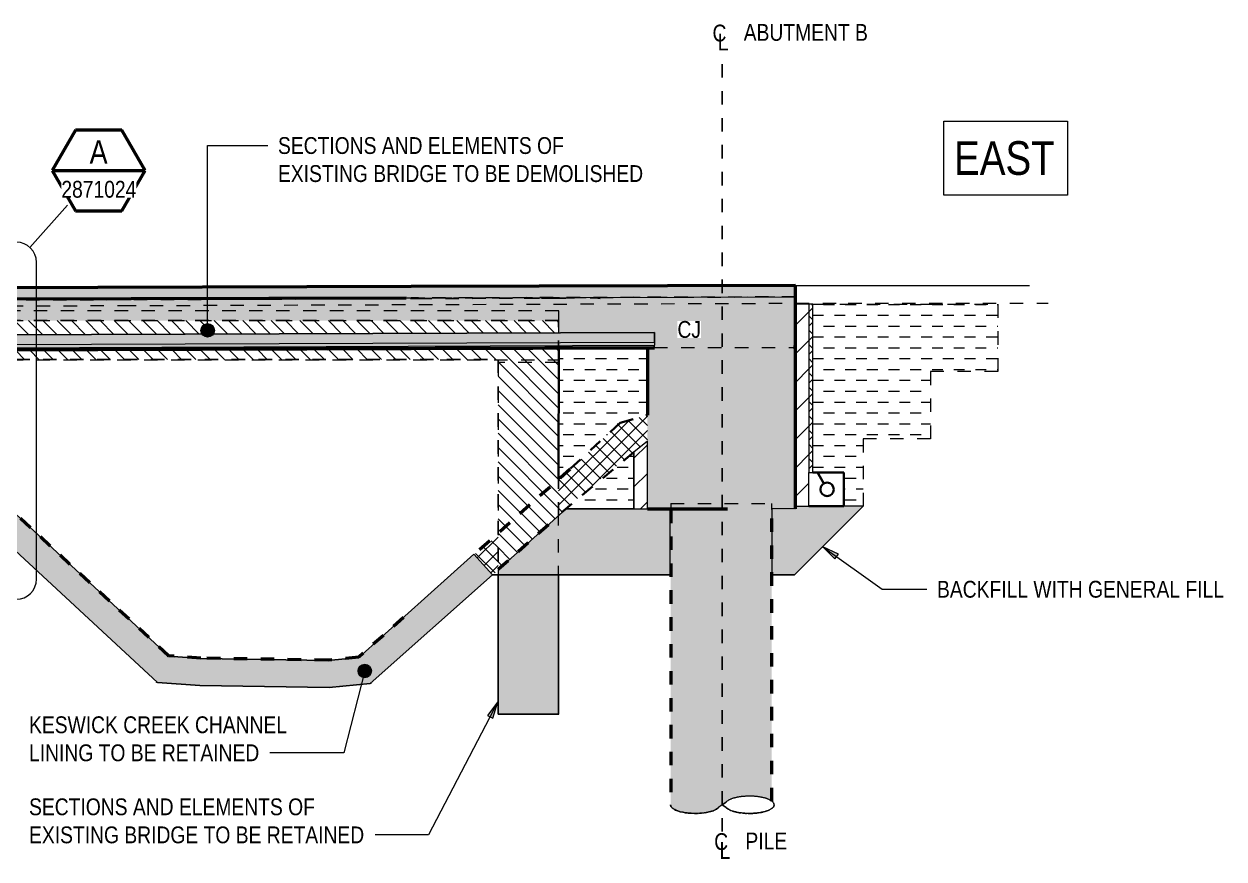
# Model space of a CAD drawing. Header units: metres. Extents: x 562 to 635, y 3 to 1699.
# Drawn here: x 608.75 to 617.67, y 15.26 to 21.47 of the extents above; entities that cross this region are included whole.
import ezdxf

# ---------------------------------------------------------------- set-up
doc = ezdxf.new("R2010")
doc.units = ezdxf.units.M
for name, pattern in [('JacobsCenter', [0.015, 0.009, -0.0015, 0.003, -0.0015]), ('JacobsDash', [0.0045, 0.003, -0.0015]), ('JacobsDemolished', [0.0045, 0.003, -0.0015])]:
    doc.linetypes.add(name, pattern=pattern)
for name, color, linetype, lineweight in [('BRIDGE-ABUTMENT-CONC', 7, 'Continuous', 50), ('D-BDGE', 7, 'Continuous', 13), ('D-BDGE-18-SOLID', 7, 'Continuous', 9), ('D-BDGE-FLOOR', 7, 'Continuous', 50), ('D-BDGE-FLOOR-HID', 7, 'JacobsDash', 18), ('D-BDGE-FLOOR-PAT', 7, 'Continuous', 50), ('D-BDGE-FNDN', 7, 'Continuous', 50), ('D-BDGE-FNDN-LINES-18-HID', 7, 'JacobsDash', 18), ('D-BDGE-FNDN-PILE-CONC', 7, 'Continuous', 50), ('D-BDGE-LINE', 7, 'Continuous', 9), ('D-ENHA-GEN-ANNO-SYMB', 7, 'Continuous', 9), ('D-ENHA-GEN-LINE', 7, 'Continuous', 9), ('D-ENHA-TEXT', 7, 'Continuous', 9)]:
    doc.layers.add(name, color=color, linetype=linetype, lineweight=lineweight)
for name, color, linetype, lineweight, true_color in [('BRIDGE-FRAMING-LINE-18-HID', 7, 'Continuous', 13, 0x8c8cc6), ('D-BDGE-DECK', 7, 'Continuous', 13, 0x8c8cc6), ('D-BDGE-FRAMING', 7, 'Continuous', 13, 0x8c8cc6), ('D-BDGE-INT-WALL', 7, 'Continuous', 13, 0x8c8cc6)]:
    doc.layers.add(name, color=color, linetype=linetype, lineweight=lineweight, true_color=true_color)
doc.styles.add('Arial Narrow_1', font='ARIALN.TTF', dxfattribs={"height": 0.25})
doc.styles.add('Arial Narrow_5', font='ARIALN.TTF', dxfattribs={"height": 0.125})
doc.styles.add('Arial Narrow_6', font='ARIALN.TTF', dxfattribs={"height": 0.175})
pattern_1 = [(45, (609.53152, 18.093), (-0.053033, 0.053033), []), (135, (609.53152, 18.093), (-0.053033, -0.053033), [])]
pattern_2 = [(0, (609.531517, 18.093), (0.00992, 0.01984), [0.00168, -0.01817])]
pattern_3 = [(0, (609.53152, 18.093), (0.08064, 0.08064), [0.08064, -0.08064])]
pattern_4 = [(45, (609.53152, 18.093), (-0.106066, 0.106066), [])]
pattern_5 = [(135, (609.53152, 18.093), (-0.053033, -0.053033), [])]

# ---------------------------------------------------------------- blocks, each defined once
blk = doc.blocks.new('Roofs 3 - Roofs 3-4999916-DRG-2871021 - SECTION 3 Copy 1')
at = {"layer": 'D-BDGE-DECK', "color": 8, "linetype": 'JacobsDemolished', "lineweight": 18, "true_color": 0x808080}
for p, q in [((578.0086, 19.3359), (578.0086, 19.262)), ((583.4889, 19.3356), (578.0086, 19.3359)), ((578.0086, 19.262), (583.4889, 19.262)), ((583.4889, 19.262), (583.4889, 19.3356))]:
    blk.add_line(p, q, dxfattribs=at)
blk = doc.blocks.new('Structural Framing 2 - Structural Framing 2-5589929-DRG-2871021 - SECTION 3 Copy 1')
at = {"layer": 'D-BDGE-FRAMING', "color": 7, "linetype": 'JacobsDemolished', "lineweight": 50}
for p, q in [((579.0876, 18.1655), (579.0865, 18.1643)), ((580.5906, 16.7714), (579.0876, 18.1655)), ((579.0884, 18.1627), (579.0876, 18.1655)), ((583.5736, 18.159), (582.8613, 17.5251)), ((578.9528, 18.0147), (578.9525, 18.0156)), ((583.7169, 18.0136), (583.7158, 18.0177)), ((583.0384, 17.415), (583.4884, 17.8154)), ((582.3353, 17.0571), (582.0034, 16.7617)), ((580.8301, 16.7547), (580.5906, 16.7714)), ((580.5914, 16.7687), (580.5906, 16.7714)), ((582.0034, 16.7617), (581.7749, 16.7403)), ((582.0042, 16.759), (582.0034, 16.7617)), ((581.7749, 16.7403), (580.8301, 16.7547)), ((580.8308, 16.7519), (580.8301, 16.7547)), ((581.7757, 16.7375), (581.7749, 16.7403)), ((580.5075, 16.5727), (580.5071, 16.5741)), ((580.8228, 16.5506), (580.8223, 16.552)), ((581.784, 16.536), (581.7836, 16.5374)), ((582.0886, 16.5646), (582.0882, 16.566))]:
    blk.add_line(p, q, dxfattribs=at)
blk = doc.blocks.new('01_SFO_FRP_Pile_CastInPlace_CS - CAST-IN-PLACE PILE - 0750-V1-DRG-2871021 - SECTION 3 Copy 1')
at = {"layer": 'D-BDGE-FNDN', "linetype": 'JacobsDash', "lineweight": 18, "true_color": 0xe1e1e1}
h = blk.add_hatch(color=254, dxfattribs=at)
h.paths.add_polyline_path([(584.5054, 15.6013), (584.5375, 15.6025), (584.5689, 15.6056), (584.5975, 15.6106), (584.6236, 15.6172), (584.6461, 15.6255), (584.6637, 15.6348), (584.6765, 15.6452), (584.7502, 15.6993), (584.777, 15.711), (584.8109, 15.7203), (584.8501, 15.7265), (584.8956, 15.7293), (584.9413, 15.7281), (584.9766, 15.7246), (585.014, 15.7172), (585.0456, 15.707), (585.0701, 15.6938), (585.0712, 15.6927), (585.0712, 17.8579), (585.0657, 17.8585), (585.0215, 17.8597), (584.938, 17.8607), (584.7425, 17.8616), (584.5689, 17.8614), (584.4096, 17.8603), (584.3442, 17.8591), (584.3212, 17.8579), (584.3212, 15.6576), (584.3225, 15.6537), (584.3308, 15.6431), (584.3443, 15.6331), (584.363, 15.6239), (584.386, 15.6159), (584.4196, 15.6084), (584.442, 15.6049), (584.4733, 15.6021)])
h.paths.add_polyline_path([(584.9838, 15.6076), (585.0001, 15.6106), (584.9936, 15.6095), (584.9841, 15.6077)])
h.paths.add_polyline_path([(585.0177, 15.6148), (585.0274, 15.6176), (585.0213, 15.6159)])
h.paths.add_polyline_path([(584.7723, 15.6219), (584.7549, 15.6295), (584.7627, 15.6254)])
h.paths.add_polyline_path([(584.7483, 15.633), (584.7425, 15.6367), (584.7448, 15.6348)])
at = {"layer": 'D-BDGE-FNDN-LINES-18-HID', "color": 252, "true_color": 0x888888}
for p, q in [((584.3212, 17.9026), (584.3212, 17.8589)), ((584.3212, 17.9026), (585.0712, 17.9026)), ((585.0712, 17.8589), (585.0712, 17.9026))]:
    blk.add_line(p, q, dxfattribs=at)
at = {"layer": 'D-BDGE-FNDN-PILE-CONC', "color": 252, "linetype": 'JacobsDash', "true_color": 0x888888}
for p, q in [((584.3212, 17.8588), (584.3212, 15.6576)), ((585.0712, 15.6927), (585.0712, 17.8588))]:
    blk.add_line(p, q, dxfattribs=at)
blk = doc.blocks.new('07_STR_DPS_PermadecPanel - 07_STR_DPS_PermadecPanel-V2-DRG-2871021 - SECTION 3 Copy 1')
at = {"layer": 'BRIDGE-FRAMING-LINE-18-HID', "color": 7, "linetype": 'JacobsDash'}
for p, q in [((577.296, 19.0395), (577.2957, 19.1325)), ((577.3012, 19.1336), (577.296, 19.1335)), ((577.2962, 19.0405), (577.296, 19.1335)), ((577.296, 19.0394), (577.2959, 19.0391)), ((577.2959, 19.0331), (577.2964, 19.035)), ((577.2962, 19.0404), (577.296, 19.0395)), ((577.296, 19.0395), (577.296, 19.0394)), ((577.2963, 19.0408), (577.2962, 19.0405)), ((577.2962, 19.0405), (577.2962, 19.0404)), ((584.1963, 19.0618), (577.2964, 19.041)), ((581.9476, 19.049), (577.2964, 19.035)), ((577.2964, 19.035), (577.2964, 19.041)), ((584.1964, 19.0558), (581.9532, 19.049)), ((584.1964, 19.0558), (584.1959, 19.054)), ((584.1962, 19.0788), (584.1962, 19.0618)), ((584.1963, 19.0618), (584.1964, 19.0558))]:
    blk.add_line(p, q, dxfattribs=at)
blk = doc.blocks.new('07_STR_DPS_PermadecPanel - 07_STR_DPS_PermadecPanel-5973124-DRG-2871021 - SECTION 3 Copy 1')
at = {"layer": 'D-BDGE-FRAMING', "linetype": 'JacobsDash', "true_color": 0xc0c0c0}
for points in [[(577.2977, 19.0464), (584.1977, 19.0677), (584.1977, 19.0788), (577.3012, 19.0518), (577.3012, 19.1395), (577.2974, 19.1394), (577.2977, 19.0617)], [(577.2977, 19.0402), (583.1517, 19.0585), (577.2978, 19.0408)], [(577.2977, 19.0463), (577.2977, 19.0464), (577.2977, 19.0464)], [(577.2978, 19.0409), (584.1978, 19.0617), (584.1977, 19.0677), (577.2978, 19.0464)]]:
    blk.add_hatch(color=9, dxfattribs=at).paths.add_polyline_path(points)
at = {"layer": 'BRIDGE-FRAMING-LINE-18-HID', "color": 7, "linetype": 'JacobsDash'}
for p, q in [((577.2965, 19.0415), (577.2962, 19.1345)), ((577.2967, 19.0425), (577.2965, 19.1355)), ((577.297, 19.0435), (577.2967, 19.1365)), ((577.2972, 19.0445), (577.297, 19.1374)), ((577.2975, 19.0454), (577.2972, 19.1384)), ((577.2964, 19.0349), (581.9413, 19.0489)), ((577.2965, 19.0414), (577.2964, 19.0409)), ((577.2964, 19.0409), (577.2964, 19.0349)), ((577.2964, 19.0349), (577.2977, 19.0402)), ((577.2967, 19.0424), (577.2965, 19.0415)), ((577.2965, 19.0414), (577.2965, 19.0414)), ((577.297, 19.0434), (577.2967, 19.0425)), ((577.2967, 19.0424), (577.2967, 19.0424)), ((577.2972, 19.0444), (577.297, 19.0435)), ((577.297, 19.0434), (577.297, 19.0434)), ((577.2975, 19.0453), (577.2972, 19.0445)), ((577.2978, 19.0445), (577.2972, 19.0445)), ((577.2972, 19.0444), (577.2972, 19.0444)), ((577.2978, 19.0444), (577.2972, 19.0444)), ((577.2977, 19.0463), (577.2975, 19.0454)), ((577.2975, 19.0454), (577.2975, 19.0453)), ((577.2977, 19.0464), (577.2977, 19.0463)), ((581.947, 19.0489), (584.1964, 19.0557)), ((584.1978, 19.0617), (584.1964, 19.0557))]:
    blk.add_line(p, q, dxfattribs=at)
at = {"layer": 'D-BDGE-FRAMING', "color": 7}
for p, q in [((577.3012, 19.1395), (577.2974, 19.1394)), ((577.2977, 19.0464), (577.2974, 19.1394)), ((577.2978, 19.0467), (577.2977, 19.0464)), ((577.2977, 19.0402), (577.2978, 19.0409)), ((584.1978, 19.0677), (577.2978, 19.0469)), ((584.1978, 19.0617), (577.2978, 19.0409)), ((577.2978, 19.0409), (577.2978, 19.0469)), ((584.1977, 19.0788), (584.1977, 19.0677)), ((584.1978, 19.0677), (584.1978, 19.0617))]:
    blk.add_line(p, q, dxfattribs=at)
blk = doc.blocks.new('SC_DET_BREAK LINE - Pipe Break-V3-DRG-2871021 - SECTION 3 Copy 1')
at = {"layer": 'D-BDGE-LINE', "lineweight": 13}
for p, q in [((584.7043, 15.6654), (584.6765, 15.6452)), ((584.7043, 15.6654), (584.6765, 15.6452)), ((584.732, 15.6856), (584.7043, 15.6654)), ((584.7043, 15.6654), (584.732, 15.6856)), ((584.732, 15.6452), (584.7043, 15.6654)), ((584.7043, 15.6654), (584.732, 15.6452))]:
    blk.add_line(p, q, dxfattribs=at)
for centre, start_param, end_param in [((584.9059, 15.6654), 2.47074, 2.547873), ((584.9059, 15.6654), 2.18791, 2.269078), ((584.9059, 15.6654), 1.91455, 1.970608), ((584.9059, 15.6654), 1.293734, 1.359044), ((584.9059, 15.6654), 1.006229, 1.080831), ((584.9059, 15.6654), 0.73005, 0.782075), ((584.9059, 15.6654), 0.405267, 0.454525), ((584.5026, 15.6654), 3.141593, 3.393004), ((584.5026, 15.6654), 3.44732, 3.69373), ((584.5026, 15.6654), 3.731369, 3.964877), ((584.5026, 15.6654), 3.997922, 4.25149), ((584.5026, 15.6654), 4.292817, 4.81233), ((584.5026, 15.6654), 4.850424, 5.10745), ((584.5026, 15.6654), 5.134084, 5.376522), ((584.5026, 15.6654), 5.407589, 5.65766), ((584.5026, 15.6654), 5.708488, 5.961804), ((584.9059, 15.6654), 3.777154, 3.812445), ((584.9059, 15.6654), 4.014107, 4.039078), ((584.9059, 15.6654), 4.080543, 4.095275), ((584.9059, 15.6654), 4.312577, 4.368635), ((584.9059, 15.6654), 4.924141, 4.930285), ((584.9059, 15.6654), 4.967906, 4.989451), ((584.9059, 15.6654), 5.202354, 5.240808), ((584.9059, 15.6654), 5.253485, 5.276956), ((584.9059, 15.6654), 5.501111, 5.518906), ((584.9059, 15.6654), 5.864559, 5.877918), ((584.9059, 15.6654), 0.095087, 0.183407), ((584.9059, 15.6654), 6.099778, 6.124648), ((584.9059, 15.6654), 6.158599, 6.188098)]:
    blk.add_ellipse(centre, major_axis=(0.1833, 0), ratio=0.349427, start_param=start_param, end_param=end_param, dxfattribs=at)
for points, knots in [([(585.0893, 15.6654), (585.0893, 15.6679), (585.0884, 15.6729), (585.0847, 15.6804), (585.0794, 15.6864), (585.0741, 15.6911), (585.0695, 15.6945), (585.0644, 15.6978), (585.0586, 15.701), (585.0523, 15.7041), (585.0456, 15.707), (585.0385, 15.7098), (585.0307, 15.7125), (585.0226, 15.715), (585.0141, 15.7173), (585.0053, 15.7194), (584.996, 15.7213), (584.9864, 15.7231), (584.9766, 15.7247), (584.9666, 15.726), (584.9563, 15.7271), (584.9458, 15.7281), (584.9353, 15.7288), (584.9246, 15.7293), (584.9138, 15.7295), (584.903, 15.7296), (584.8923, 15.7294), (584.8816, 15.729), (584.8709, 15.7284), (584.8604, 15.7276), (584.85, 15.7266), (584.8399, 15.7253), (584.83, 15.7238), (584.8202, 15.7222), (584.8109, 15.7203), (584.8019, 15.7183), (584.7932, 15.716), (584.7848, 15.7136), (584.777, 15.7111), (584.7696, 15.7083), (584.7602, 15.7045), (584.7498, 15.6993), (584.7397, 15.6928), (584.7343, 15.6881), (584.732, 15.6856)], [0.5, 0.5, 0.5, 0.5, 0.5208333, 0.5416667, 0.5625, 0.5729167, 0.5833333, 0.59375, 0.6041667, 0.6145833, 0.625, 0.6354167, 0.6458333, 0.65625, 0.6666667, 0.6770833, 0.6875, 0.6979167, 0.7083333, 0.71875, 0.7291667, 0.7395833, 0.75, 0.7604167, 0.7708333, 0.78125, 0.7916667, 0.8020833, 0.8125, 0.8229167, 0.8333333, 0.84375, 0.8541667, 0.8645833, 0.875, 0.8854167, 0.8958333, 0.90625, 0.9166667, 0.9270833, 0.9375, 0.9583333, 0.9791667, 1, 1, 1, 1]), ([(584.6765, 15.6452), (584.6731, 15.6416), (584.6645, 15.6347), (584.6466, 15.6252), (584.6242, 15.617), (584.5893, 15.608), (584.5383, 15.6011), (584.4836, 15.6008), (584.4417, 15.6046), (584.4072, 15.61), (584.3725, 15.6192), (584.3424, 15.6327), (584.3267, 15.6459), (584.3203, 15.6569), (584.3193, 15.6626), (584.3193, 15.6654)], [0, 0, 0, 0, 0.0625, 0.125, 0.1875, 0.25, 0.375, 0.5, 0.5625, 0.625, 0.71875, 0.8125, 0.90625, 0.953125, 1, 1, 1, 1]), ([(585.0893, 15.6654), (585.0892, 15.6616), (585.0874, 15.6542), (585.0789, 15.6432), (585.065, 15.6329), (585.0463, 15.6236), (585.0232, 15.6157), (584.9964, 15.6093), (584.9669, 15.6046), (584.9249, 15.6008), (584.8812, 15.6011), (584.8396, 15.6053), (584.8105, 15.6103), (584.7843, 15.617), (584.7619, 15.6252), (584.744, 15.6347), (584.7354, 15.6416), (584.732, 15.6452)], [0, 0, 0, 0, 0.0625, 0.125, 0.1875, 0.25, 0.3125, 0.375, 0.4375, 0.5, 0.625, 0.6875, 0.75, 0.8125, 0.875, 0.9375, 1, 1, 1, 1]), ([(584.732, 15.6452), (584.7343, 15.6427), (584.7391, 15.6385), (584.7451, 15.6346), (584.7479, 15.6329)], [0, 0, 0, 0, 0.02083333, 0.03733926, 0.03733926, 0.03733926, 0.03733926]), ([(584.7543, 15.6294), (584.7569, 15.628), (584.7619, 15.6257), (584.7679, 15.6232), (584.771, 15.622), (584.7717, 15.6217)], [0.04892704, 0.04892704, 0.04892704, 0.04892704, 0.0625, 0.07291667, 0.07591377, 0.07591377, 0.07591377, 0.07591377]), ([(584.7804, 15.6187), (584.7819, 15.6182), (584.786, 15.6169), (584.7932, 15.6148), (584.8019, 15.6125), (584.8079, 15.6112), (584.8109, 15.6105)], [0.08783256, 0.08783256, 0.08783256, 0.08783256, 0.09375, 0.10416667, 0.11458333, 0.125, 0.125, 0.125, 0.125]), ([(584.8109, 15.6105), (584.814, 15.6099), (584.8202, 15.6087), (584.83, 15.607), (584.8384, 15.6057), (584.8436, 15.6051), (584.8455, 15.6048)], [0.125, 0.125, 0.125, 0.125, 0.13541667, 0.14583333, 0.15625, 0.16195855, 0.16195855, 0.16195855, 0.16195855]), ([(584.8579, 15.6035), (584.8587, 15.6034), (584.863, 15.603), (584.8709, 15.6024), (584.8789, 15.6019), (584.8833, 15.6017), (584.8841, 15.6017)], [0.1745463, 0.1745463, 0.1745463, 0.1745463, 0.17708333, 0.1875, 0.19791667, 0.20037924, 0.20037924, 0.20037924, 0.20037924]), ([(584.9352, 15.6021), (584.9388, 15.6023), (584.9458, 15.6027), (584.9563, 15.6037), (584.965, 15.6046), (584.9702, 15.6053), (584.972, 15.6055)], [0.25, 0.25, 0.25, 0.25, 0.26041667, 0.27083333, 0.28125, 0.28683706, 0.28683706, 0.28683706, 0.28683706]), ([(584.9842, 15.6074), (584.9849, 15.6075), (584.9889, 15.6082), (584.996, 15.6095), (585.0029, 15.6109), (585.0066, 15.6118), (585.0073, 15.6119)], [0.29972972, 0.29972972, 0.29972972, 0.29972972, 0.30208333, 0.3125, 0.32291667, 0.32532022, 0.32532022, 0.32532022, 0.32532022]), ([(585.018, 15.6146), (585.0195, 15.615), (585.0238, 15.6162), (585.0307, 15.6184), (585.0385, 15.621), (585.0432, 15.6229), (585.0456, 15.6238)], [0.33816864, 0.33816864, 0.33816864, 0.33816864, 0.34375, 0.35416667, 0.36458333, 0.375, 0.375, 0.375, 0.375]), ([(585.0456, 15.6238), (585.0479, 15.6248), (585.0523, 15.6267), (585.0598, 15.6304), (585.0645, 15.6331), (585.0672, 15.6349)], [0.375, 0.375, 0.375, 0.375, 0.38541667, 0.39583333, 0.41202908, 0.41202908, 0.41202908, 0.41202908]), ([(585.0728, 15.6389), (585.0732, 15.6391), (585.0751, 15.6406), (585.0785, 15.6436), (585.081, 15.6463), (585.0823, 15.6478)], [0.42439008, 0.42439008, 0.42439008, 0.42439008, 0.42708333, 0.4375, 0.45076507, 0.45076507, 0.45076507, 0.45076507]), ([(585.0853, 15.6521), (585.0864, 15.654), (585.0885, 15.6584), (585.0893, 15.6629), (585.0893, 15.6654)], [0.46288897, 0.46288897, 0.46288897, 0.46288897, 0.47916667, 0.5, 0.5, 0.5, 0.5]), ([(584.8972, 15.6013), (584.8991, 15.6013), (584.9047, 15.6012), (584.9138, 15.6013), (584.9246, 15.6015), (584.9317, 15.6019), (584.9352, 15.6021)], [0.21314486, 0.21314486, 0.21314486, 0.21314486, 0.21875, 0.22916667, 0.23958333, 0.25, 0.25, 0.25, 0.25])]:
    blk.add_open_spline(points, degree=3, knots=knots, dxfattribs=at)
blk = doc.blocks.new('CS_Annot_Centreline Symbol1 - CS_Annot_Centreline Symbol-5309845-DRG-2871021 - SECTION 3 Copy 1')
at = {"layer": 'D-ENHA-GEN-LINE', "char_height": 0.125, "attachment_point": 1, "style": 'Arial Narrow_5'}
for s, insert, width in [('C  ', (576.7264, 21.4612), 0.220464), ('L', (576.7655, 21.3945), 0.096203)]:
    blk.add_mtext(s, dxfattribs=dict(at, insert=insert, width=width))
blk = doc.blocks.new('Detail View - SheetRef-4900799-DRG-2871021 - SECTION 3 Copy 1')
at = {"layer": 'D-ENHA-GEN-ANNO-SYMB', "lineweight": 50}
for p, q in [((579.8975, 20.6778), (579.7243, 20.3777)), ((580.2438, 20.6778), (579.8975, 20.6778)), ((580.417, 20.3778), (580.2438, 20.6778)), ((579.7243, 20.3778), (580.417, 20.3778)), ((579.7243, 20.3777), (579.8974, 20.0778)), ((580.2438, 20.0778), (580.417, 20.3778)), ((579.8974, 20.0778), (580.2438, 20.0778))]:
    blk.add_line(p, q, dxfattribs=at)

msp = doc.modelspace()

# ---------------------------------------------------------------- hatches: boundary and pattern name
at = {"layer": 'BRIDGE-ABUTMENT-CONC', "true_color": 0xc0c0c0}
for points in [[(613.3842, 19.0556), (613.3839, 19.0596), (613.3829, 19.0556), (613.3842, 19.0556)], [(613.3842, 17.8638), (614.4842, 17.8638), (614.4842, 19.0639), (614.4687, 19.0639), (614.4687, 19.0301), (613.4372, 19.0301), (613.4372, 19.0638), (613.4343, 19.0638), (613.4342, 19.0611), (613.3842, 19.0607), (613.3842, 17.8638)], [(613.5524, 17.8566), (613.5578, 17.8566), (613.5578, 17.8579), (613.5637, 17.8585), (613.6086, 17.8597), (613.6926, 17.8607), (613.8688, 17.8616), (614.0621, 17.8614), (614.2208, 17.8603), (614.2855, 17.8591), (614.3077, 17.8579), (614.3078, 17.8638), (613.5524, 17.8638), (613.5524, 17.8566)]]:
    msp.add_hatch(color=9, dxfattribs=at).paths.add_polyline_path(points)
at = {"layer": 'D-BDGE-FLOOR-PAT', "true_color": 0xc0c0c0}
h = msp.add_hatch(color=9, dxfattribs=at)
h.paths.add_polyline_path([(605.4877, 19.0369), (605.4958, 19.0369), (605.4958, 19.0543), (606.5158, 19.0543), (606.5158, 19.04), (606.5342, 19.0402), (606.5342, 19.1394), (606.5377, 19.1395), (606.5377, 19.1501), (607.2451, 19.1526), (607.2451, 19.262), (612.7243, 19.262), (612.7243, 19.1722), (613.4372, 19.1747), (613.4372, 19.1051), (614.4687, 19.1051), (614.4687, 19.064), (614.4842, 19.0641), (614.4842, 19.4389), (605.4842, 19.4118), (605.4842, 19.3514), (605.4877, 19.3514)])
h.paths.add_polyline_path([(613.4343, 19.0638), (613.4372, 19.0641), (613.4372, 19.0789), (613.4342, 19.0788), (613.4343, 19.0639)])
h = msp.add_hatch(color=9, dxfattribs=at)
h.paths.add_polyline_path([(612.7243, 19.0516), (612.7257, 19.0518), (612.7257, 19.0588), (612.7243, 19.0588), (612.7243, 19.0518)])
h.paths.add_polyline_path([(613.3842, 19.0607), (612.8142, 19.059), (613.3829, 19.0556), (613.3839, 19.0596)])
at = {"layer": 'D-BDGE-LINE', "true_color": 0xd8d8d8}
for points in [[(605.4841, 19.4118), (614.4842, 19.4391), (614.4842, 19.5239), (605.4841, 19.4963), (605.4841, 19.4119)], [(614.4842, 19.4389), (614.4842, 19.4391), (614.4842, 19.439)]]:
    msp.add_hatch(color=254, dxfattribs=at).paths.add_polyline_path(points)
at = {"layer": 'D-BDGE-LINE'}
h = msp.add_hatch(dxfattribs=at)
h.set_pattern_fill('FP_5', color=256, style=0, pattern_type=2)
h.set_pattern_definition(pattern_4)
h.paths.add_polyline_path([(614.4876, 17.8836), (614.5845, 17.8836), (614.5845, 19.3836), (614.4845, 19.3836), (614.4845, 17.8836)])
h = msp.add_hatch(dxfattribs=at)
h.set_pattern_fill('FP_2', color=256, style=0, pattern_type=2)
h.set_pattern_definition(pattern_1)
h.paths.add_polyline_path([(614.6145, 18.1336), (614.6145, 19.3836), (614.5845, 19.3836), (614.5845, 18.1336)])
h = msp.add_hatch(dxfattribs=at)
h.set_pattern_fill('FP_4', color=256, style=0, pattern_type=2)
h.set_pattern_definition(pattern_3)
h.paths.add_polyline_path([(614.9876, 17.8836), (614.9876, 18.3836), (615.4876, 18.3836), (615.4876, 18.8836), (615.9876, 18.8836), (615.9876, 19.3836), (614.6145, 19.3836), (614.6145, 18.1336), (614.8445, 18.1336), (614.8445, 17.8836)])
h = msp.add_hatch(dxfattribs=at)
h.set_pattern_fill('FP_6', color=256, style=0, pattern_type=2)
h.set_pattern_definition(pattern_5)
h.paths.add_polyline_path([(607.2451, 19.035), (612.7243, 19.0518), (612.7243, 19.059), (607.2451, 19.0422), (607.2451, 19.0369)])
h.paths.add_polyline_path([(607.2451, 19.1526), (612.7243, 19.1722), (612.7243, 19.262), (607.2451, 19.262), (607.2451, 19.1602)])
at = {"layer": 'D-BDGE-LINE', "true_color": 0x00ff00}
msp.add_hatch(color=3, dxfattribs=at).paths.add_polyline_path([(606.5377, 19.0518), (613.4372, 19.0789), (613.4372, 19.1747), (606.5377, 19.1501), (606.5377, 19.0617)])
at = {"layer": 'D-BDGE-LINE', "true_color": 0xc0c0c0}
for points in [[(614.4687, 19.0301), (614.4687, 19.1051), (613.4372, 19.1051), (613.4372, 19.0301)], [(611.0201, 16.5374), (611.3247, 16.566), (612.2341, 17.3738), (612.0951, 17.5281), (611.2407, 16.759), (611.0123, 16.7375), (610.0589, 16.7525), (609.8279, 16.7687), (608.3286, 18.1596), (607.8688, 18.5455), (607.7403, 18.3922), (608.1964, 18.0095), (609.7436, 16.5741), (610.0674, 16.5519), (611.0123, 16.5375)]]:
    msp.add_hatch(color=9, dxfattribs=at).paths.add_polyline_path(points)
at = {"layer": 'D-BDGE-LINE'}
h = msp.add_hatch(dxfattribs=at)
h.set_pattern_fill('FP_6', color=256, style=0, pattern_type=2)
h.set_pattern_definition(pattern_5)
h.paths.add_polyline_path([(612.2749, 17.4092), (612.7243, 17.8138), (612.7243, 19.0516), (607.2451, 19.0349), (607.2454, 18.3922), (607.6951, 18.3922), (607.6951, 18.9738), (612.2749, 18.9738), (612.2749, 17.4105)])
h = msp.add_hatch(dxfattribs=at)
h.set_pattern_fill('FP_4', color=256, style=0, pattern_type=2)
h.set_pattern_definition(pattern_3)
h.paths.add_polyline_path([(612.7249, 18.0833), (612.8106, 18.1594), (613.1812, 18.5023), (613.3824, 18.5605), (613.3824, 19.0536), (612.7257, 19.0516), (612.7252, 18.5023)])
h.paths.add_polyline_path([(613.3842, 18.5605), (613.3842, 18.5605), (613.3842, 18.5605)])
h = msp.add_hatch(dxfattribs=at)
h.set_pattern_fill('FP_4', color=256, style=0, pattern_type=2)
h.set_pattern_definition(pattern_3)
h.paths.add_polyline_path([(613.3824, 18.56), (613.3842, 18.5605), (613.3841, 19.0556), (612.7887, 19.0592), (612.7257, 19.0588), (612.7257, 19.0516), (613.3824, 19.0536), (613.3824, 18.5605)])
at = {"layer": 'D-BDGE-LINE', "true_color": 0x888888}
h = msp.add_hatch(dxfattribs=at)
h.set_pattern_fill('FP_2', color=252, style=0, pattern_type=2)
h.set_pattern_definition(pattern_1)
h.paths.add_polyline_path([(612.236, 17.3716), (612.2749, 17.4105), (612.2749, 17.6682), (612.0979, 17.5251), (612.2341, 17.3738)])
h.paths.add_polyline_path([(612.7249, 17.8143), (612.9523, 18.0177), (613.3842, 18.367), (613.3842, 18.5605), (613.1812, 18.5023), (612.7249, 18.0801), (612.7249, 17.8638)])
at = {"layer": 'D-BDGE-LINE', "true_color": 0xc0c0c0}
h = msp.add_hatch(color=9, dxfattribs=at)
h.paths.add_polyline_path([(607.2451, 16.34), (607.6951, 16.34), (607.6951, 18.3922), (607.2451, 18.3922)])
h.paths.add_polyline_path([(612.7243, 16.34), (612.7243, 17.3738), (612.2749, 17.3738), (612.2749, 16.34)])
at = {"layer": 'D-BDGE-LINE'}
h = msp.add_hatch(dxfattribs=at)
h.set_pattern_fill('FP_5', color=256, style=0, pattern_type=2)
h.set_pattern_definition(pattern_4)
h.paths.add_polyline_path([(613.3824, 17.8636), (613.3842, 17.8638), (613.3842, 18.3669), (613.2842, 18.2861), (613.2842, 17.8636), (613.3812, 17.8636)])
h = msp.add_hatch(dxfattribs=at)
h.set_pattern_fill('FP_4', color=256, style=0, pattern_type=2)
h.set_pattern_definition(pattern_3)
h.paths.add_polyline_path([(612.7802, 17.8638), (613.2842, 17.8638), (613.2842, 18.2861), (612.9523, 18.0177)])
h = msp.add_hatch(dxfattribs=at)
h.set_pattern_fill('FP_3', color=256, style=0, pattern_type=2)
h.set_pattern_definition(pattern_2)
h.paths.add_polyline_path([(614.4777, 17.3738), (614.9876, 17.8836), (614.4842, 17.8836), (614.4842, 17.8637), (614.4824, 17.8566), (614.3078, 17.8566), (614.3078, 17.3738)])
h.paths.add_polyline_path([(612.7243, 17.3738), (613.5524, 17.3738), (613.5524, 17.8566), (613.3824, 17.8566), (613.3824, 17.8636), (612.7802, 17.8638), (612.7243, 17.8138), (612.2749, 17.4092), (612.2749, 17.3738)])
h = msp.add_hatch(dxfattribs=at)
h.set_pattern_fill('FP_3', color=256, style=0, pattern_type=2)
h.set_pattern_definition(pattern_2)
h.paths.add_polyline_path([(613.3824, 17.8566), (613.5524, 17.8566), (613.5524, 17.8638), (613.3824, 17.8636), (613.3824, 17.8566)])
h.paths.add_polyline_path([(614.3078, 17.8566), (614.4824, 17.8566), (614.4842, 17.8638), (614.4842, 17.8638), (614.3077, 17.8638), (614.3078, 17.8566)])
at = {"layer": 'D-ENHA-TEXT'}
h = msp.add_hatch(color=256, dxfattribs=at)
edge = h.paths.add_edge_path()
edge.add_arc((610.1169, 19.1898), 0.05, 0, 360)
for points in [[(614.6885, 17.5827), (614.7772, 17.4918), (614.8029, 17.5276)], [(612.2728, 16.4303), (612.1955, 16.3296), (612.2346, 16.3092)]]:
    msp.add_hatch(color=256, dxfattribs=at).paths.add_polyline_path(points)
h = msp.add_hatch(color=256, dxfattribs=at)
edge = h.paths.add_edge_path()
edge.add_arc((611.2842, 16.6595), 0.05, 0, 360)

# ---------------------------------------------------------------- linework, layer by layer
at = {"layer": 'BRIDGE-ABUTMENT-CONC'}
for p, q in [((613.3842, 19.0615), (613.3842, 19.0607)), ((613.3842, 19.0607), (613.3842, 18.5605)), ((613.4372, 19.0638), (613.4343, 19.0638)), ((614.4842, 19.0639), (614.4687, 19.0639)), ((614.4842, 17.8638), (614.4842, 19.0639)), ((613.3842, 17.8638), (613.979, 17.8638))]:
    msp.add_line(p, q, dxfattribs=at)
at = {"layer": 'BRIDGE-FRAMING-LINE-18-HID', "color": 8, "linetype": 'JacobsDemolished', "true_color": 0x808080}
for p, q in [((612.7266, 19.2601), (612.7255, 19.2619)), ((612.7254, 19.0596), (612.7254, 19.0761))]:
    msp.add_line(p, q, dxfattribs=at)
at = {"layer": 'BRIDGE-FRAMING-LINE-18-HID', "color": 7, "linetype": 'JacobsDash', "lineweight": 18}
msp.add_line((614.4824, 19.0567), (614.4842, 19.0637), dxfattribs=at)
at = {"layer": 'D-BDGE', "linetype": 'JacobsCenter', "lineweight": 25}
msp.add_line((613.9401, 15.4673), (613.9401, 21.2033), dxfattribs=at)
at = {"layer": 'D-BDGE', "lineweight": 18}
for p, q in [((614.4842, 19.5239), (605.4841, 19.4968)), ((605.4841, 19.4118), (614.4842, 19.4389)), ((614.4842, 19.4389), (614.4842, 19.5239)), ((614.4845, 19.3836), (614.4845, 17.8836)), ((614.5845, 19.3836), (614.4845, 19.3836)), ((614.5845, 19.3836), (614.5845, 18.1336)), ((614.6145, 19.3836), (614.5845, 19.3836)), ((614.6145, 18.1336), (614.6145, 19.3836)), ((606.5377, 19.1501), (613.4372, 19.1747)), ((613.4372, 19.1747), (613.4372, 19.0789)), ((606.5377, 19.0768), (613.4372, 19.1014)), ((613.3842, 18.367), (613.2842, 18.2861)), ((613.3842, 17.8636), (613.3842, 18.367)), ((613.2842, 18.2861), (613.2842, 17.8636)), ((613.2842, 17.8638), (613.2842, 18.2861)), ((614.5845, 17.8836), (614.5845, 18.1336)), ((614.5845, 18.1336), (614.6145, 18.1336)), ((612.7802, 17.8638), (612.2749, 17.4116)), ((613.2842, 17.8638), (612.7802, 17.8638)), ((612.7802, 17.8638), (613.2842, 17.8638)), ((613.2842, 17.8636), (613.3842, 17.8636)), ((613.5524, 17.8638), (613.3842, 17.8638)), ((613.5524, 17.3738), (613.5524, 17.8638)), ((614.4842, 17.8638), (614.3077, 17.8638)), ((614.3077, 17.8638), (614.3077, 17.3738)), ((614.4777, 17.3738), (614.9876, 17.8836)), ((614.4842, 17.8836), (614.4842, 17.8638)), ((614.4845, 17.8836), (614.5845, 17.8836)), ((614.9876, 17.8836), (614.5845, 17.8836)), ((612.2749, 17.4116), (612.2749, 17.3738)), ((612.7243, 17.3738), (613.5524, 17.3738)), ((614.3077, 17.3738), (614.4777, 17.3738))]:
    msp.add_line(p, q, dxfattribs=at)
at = {"layer": 'D-BDGE', "color": 8, "lineweight": 18, "true_color": 0x808080}
msp.add_line((614.4842, 19.5239), (616.2242, 19.5239), dxfattribs=at)
at = {"layer": 'D-BDGE', "color": 8, "linetype": 'JacobsDash', "lineweight": 18, "true_color": 0x808080}
for p, q in [((603.6466, 19.3663), (609.4866, 19.3738)), ((609.4866, 19.3738), (614.8766, 19.3931)), ((614.8766, 19.3931), (616.3616, 19.3931))]:
    msp.add_line(p, q, dxfattribs=at)
at = {"layer": 'D-BDGE', "linetype": 'JacobsDash', "lineweight": 18}
for p, q in [((614.6145, 19.3836), (615.9876, 19.3836)), ((615.9876, 19.3836), (615.9876, 18.8836)), ((613.4343, 19.0617), (614.4842, 19.0617)), ((615.9876, 18.8836), (615.4876, 18.8836)), ((615.4876, 18.8836), (615.4876, 18.3836)), ((615.4876, 18.3836), (614.9876, 18.3836)), ((614.9876, 18.3836), (614.9876, 17.8836)), ((614.8445, 18.1336), (614.6145, 18.1336)), ((614.8445, 17.8836), (614.8445, 18.1336)), ((614.9876, 17.8836), (614.8445, 17.8836))]:
    msp.add_line(p, q, dxfattribs=at)
at = {"layer": 'D-BDGE', "linetype": 'JacobsDash', "lineweight": 25}
for p, q in [((612.7243, 19.262), (607.2451, 19.262)), ((612.7243, 17.8138), (612.7243, 19.262)), ((607.6951, 18.9738), (612.2749, 18.9738)), ((612.2749, 18.9738), (612.2749, 17.4092)), ((612.2749, 17.4092), (612.7243, 17.8138))]:
    msp.add_line(p, q, dxfattribs=at)
at = {"layer": 'D-BDGE', "lineweight": 35}
for p, q in [((612.7257, 19.0596), (612.7249, 18.0833)), ((613.3842, 19.0556), (612.7257, 19.0596)), ((613.3842, 18.5605), (613.3842, 19.0556)), ((614.8445, 18.1336), (614.6145, 18.1336)), ((614.8445, 18.1336), (614.8445, 17.8836)), ((614.8445, 17.8836), (614.5845, 17.8836))]:
    msp.add_line(p, q, dxfattribs=at)
at = {"layer": 'D-BDGE', "linetype": 'JacobsDash', "lineweight": 35}
for p, q in [((613.1812, 18.5023), (613.3842, 18.5605)), ((613.1812, 18.5023), (612.7249, 18.0833)), ((613.2842, 18.2845), (612.7249, 17.8201)), ((614.6945, 18.0519), (614.6245, 18.1732))]:
    msp.add_line(p, q, dxfattribs=at)
at = {"layer": 'D-BDGE', "lineweight": 25}
for p, q in [((609.8279, 16.7687), (608.3286, 18.1596)), ((608.1964, 18.0095), (609.7436, 16.5741)), ((614.9876, 17.8836), (614.4777, 17.3738)), ((612.0951, 17.5281), (611.2407, 16.759)), ((612.2341, 17.3738), (612.0951, 17.5281)), ((612.2341, 17.3738), (612.0951, 17.5281)), ((611.3247, 16.566), (612.2341, 17.3738)), ((612.2749, 17.3738), (612.2341, 17.3738)), ((612.2749, 17.3738), (612.2749, 16.34)), ((612.7243, 17.3738), (612.2749, 17.3738)), ((612.2749, 17.3738), (613.5549, 17.3738)), ((612.7243, 16.34), (612.7243, 17.3738)), ((614.3077, 17.3738), (614.4777, 17.3738)), ((610.0674, 16.7519), (609.8279, 16.7687)), ((611.0123, 16.7375), (610.0674, 16.7519)), ((611.2407, 16.759), (611.0123, 16.7375)), ((609.7436, 16.5741), (610.0589, 16.552)), ((610.0589, 16.552), (611.0201, 16.5374)), ((611.0201, 16.5374), (611.3247, 16.566)), ((612.2749, 16.34), (612.7243, 16.34))]:
    msp.add_line(p, q, dxfattribs=at)
at = {"layer": 'D-BDGE', "lineweight": 35}
msp.add_circle((614.7195, 18.0086), 0.05, dxfattribs=at)
at = {"layer": 'D-BDGE-18-SOLID'}
for p, q in [((613.4372, 19.1747), (606.5377, 19.1501)), ((613.4372, 19.1051), (613.4372, 19.1747)), ((606.5377, 19.0518), (613.4372, 19.0789))]:
    msp.add_line(p, q, dxfattribs=at)
at = {"layer": 'D-BDGE-FLOOR', "color": 252, "true_color": 0x888888}
for p, q in [((611.6301, 19.5155), (605.4842, 19.4969)), ((614.4842, 19.5241), (611.6301, 19.5155))]:
    msp.add_line(p, q, dxfattribs=at)
at = {"layer": 'D-BDGE-FLOOR'}
for p, q in [((614.4842, 19.0641), (614.4842, 19.5241)), ((611.5929, 19.4303), (605.4842, 19.4119)), ((606.5158, 19.04), (611.6301, 19.0555)), ((611.6301, 19.0555), (613.4372, 19.0609)), ((614.4687, 19.064), (614.4842, 19.0641))]:
    msp.add_line(p, q, dxfattribs=at)
at = {"layer": 'D-BDGE-FLOOR', "lineweight": 18}
msp.add_line((611.0075, 19.0464), (611.6301, 19.0555), dxfattribs=at)
at = {"layer": 'D-BDGE-FLOOR-HID'}
for p, q in [((614.4842, 19.4391), (611.6301, 19.4305)), ((611.6301, 19.4305), (611.5929, 19.4303)), ((614.4842, 19.0641), (614.4824, 19.0569))]:
    msp.add_line(p, q, dxfattribs=at)
at = {"layer": 'D-BDGE-FLOOR-HID', "color": 252, "true_color": 0x888888}
for p, q in [((611.6301, 19.4305), (614.4842, 19.4391)), ((614.4842, 19.4389), (614.4824, 19.4319)), ((606.5686, 19.408), (611.2203, 19.4245)), ((611.2203, 19.4245), (611.6301, 19.4305)), ((611.2232, 19.4245), (611.6829, 19.4261)), ((611.5929, 19.4303), (611.6301, 19.4305)), ((611.6829, 19.4261), (611.683, 19.4261)), ((611.683, 19.4261), (612.5966, 19.4295)), ((612.7682, 19.4278), (612.3464, 19.4255)), ((612.5966, 19.4295), (612.7441, 19.4303)), ((612.7442, 19.4303), (612.7466, 19.4303)), ((612.7466, 19.4303), (612.8422, 19.4308)), ((612.7682, 19.4304), (612.7682, 19.4278)), ((612.7777, 19.4268), (612.7682, 19.4278)), ((612.96, 19.4314), (612.9678, 19.4311)), ((612.9678, 19.4311), (612.9981, 19.4313)), ((612.9981, 19.4313), (613.0169, 19.4293)), ((613.0169, 19.4293), (613.0212, 19.4291)), ((613.0209, 19.4291), (613.0186, 19.4291)), ((613.019, 19.4291), (613.0338, 19.4275))]:
    msp.add_line(p, q, dxfattribs=at)
at = {"layer": 'D-BDGE-FRAMING', "color": 8, "linetype": 'JacobsDemolished', "lineweight": 18, "true_color": 0x808080}
for p, q in [((612.7254, 19.262), (607.2451, 19.262)), ((612.7254, 19.1722), (612.7254, 19.262)), ((612.7254, 19.0588), (612.7254, 19.0596)), ((612.7254, 18.972), (612.7254, 19.0588)), ((607.2451, 18.972), (612.7254, 18.972))]:
    msp.add_line(p, q, dxfattribs=at)
at = {"layer": 'D-BDGE-FRAMING', "color": 8, "linetype": 'JacobsDemolished', "true_color": 0x808080}
msp.add_line((612.7254, 18.972), (612.7266, 18.9701), dxfattribs=at)
at = {"layer": 'D-BDGE-INT-WALL', "color": 8, "linetype": 'JacobsDemolished', "lineweight": 18, "true_color": 0x808080}
for p, q in [((612.7249, 18.952), (612.2749, 18.952)), ((612.2749, 18.952), (612.2749, 17.6682)), ((612.7249, 18.0801), (612.7249, 18.952)), ((612.7249, 16.34), (612.7249, 17.8143)), ((612.2749, 17.4105), (612.2749, 17.3738))]:
    msp.add_line(p, q, dxfattribs=at)
at = {"layer": 'D-BDGE-INT-WALL', "color": 8, "linetype": 'JacobsDemolished', "true_color": 0x808080}
for p, q in [((612.2749, 18.952), (612.2761, 18.9501)), ((612.7261, 18.9501), (612.7249, 18.952)), ((612.7249, 16.34), (612.7261, 16.34))]:
    msp.add_line(p, q, dxfattribs=at)
at = {"layer": 'D-ENHA-GEN-ANNO-SYMB', "lineweight": 18}
for p, q in [((608.7956, 19.8066), (609.0761, 20.1198)), ((608.8456, 17.3419), (608.8456, 19.6949))]:
    msp.add_line(p, q, dxfattribs=at)
for centre, start, end in [((608.6956, 19.6949), 0, 90), ((608.6956, 17.3419), 270, 0)]:
    msp.add_arc(centre, 0.15, start, end, dxfattribs=at)
at = {"layer": 'D-ENHA-TEXT'}
for p, q in [((610.1169, 20.563), (610.5644, 20.563)), ((610.1169, 19.1898), (610.1169, 20.563)), ((614.6885, 17.5827), (614.7772, 17.4918)), ((614.8029, 17.5276), (614.6885, 17.5827)), ((614.6885, 17.5827), (615.1282, 17.2667)), ((614.7772, 17.4918), (614.8029, 17.5276)), ((615.1282, 17.2667), (615.461, 17.2667)), ((611.2842, 16.6595), (611.1279, 16.0517)), ((612.2728, 16.4303), (611.7576, 15.4421)), ((612.2728, 16.4303), (612.1955, 16.3296)), ((612.2346, 16.3092), (612.2728, 16.4303)), ((612.1955, 16.3296), (612.2346, 16.3092)), ((610.8501, 16.0517), (610.5781, 16.0517)), ((611.1279, 16.0517), (610.8501, 16.0517)), ((611.4791, 15.4421), (611.3619, 15.4421)), ((611.7576, 15.4421), (611.4791, 15.4421))]:
    msp.add_line(p, q, dxfattribs=at)
at = {"layer": 'D-ENHA-TEXT', "lineweight": 18, "flags": 128}
msp.add_lwpolyline([(615.5877, 20.7442), (616.5052, 20.7442), (616.5052, 20.1942), (615.5877, 20.1942)], close=True, dxfattribs=at)
at = {"layer": 'D-ENHA-TEXT'}
for centre in [(610.1169, 19.1898), (611.2842, 16.6595)]:
    msp.add_circle(centre, 0.05, dxfattribs=at)

# ---------------------------------------------------------------- block references
at = {"layer": 'BRIDGE-FRAMING-LINE-18-HID', "color": 7, "linetype": 'JacobsDash'}
for name in ['07_STR_DPS_PermadecPanel - 07_STR_DPS_PermadecPanel-V2-DRG-2871021 - SECTION 3 Copy 1', '07_STR_DPS_PermadecPanel - 07_STR_DPS_PermadecPanel-5973124-DRG-2871021 - SECTION 3 Copy 1']:
    msp.add_blockref(name, (29.2365, 0), dxfattribs=at)
at = {"layer": 'D-BDGE-DECK', "color": 8, "linetype": 'JacobsDemolished', "true_color": 0x808080}
msp.add_blockref('Roofs 3 - Roofs 3-4999916-DRG-2871021 - SECTION 3 Copy 1', (29.2365, 0), dxfattribs=at)
at = {"layer": 'D-BDGE-FNDN-LINES-18-HID', "color": 252, "true_color": 0x888888}
msp.add_blockref('01_SFO_FRP_Pile_CastInPlace_CS - CAST-IN-PLACE PILE - 0750-V1-DRG-2871021 - SECTION 3 Copy 1', (29.2365, 0), dxfattribs=at)
at = {"layer": 'D-BDGE-FRAMING', "color": 7, "linetype": 'JacobsDemolished', "lineweight": 50}
msp.add_blockref('Structural Framing 2 - Structural Framing 2-5589929-DRG-2871021 - SECTION 3 Copy 1', (29.2365, 0), dxfattribs=at)
at = {"layer": 'D-BDGE-LINE'}
msp.add_blockref('SC_DET_BREAK LINE - Pipe Break-V3-DRG-2871021 - SECTION 3 Copy 1', (29.2365, 0), dxfattribs=at)
at = {"layer": 'D-ENHA-GEN-ANNO-SYMB', "lineweight": 50}
msp.add_blockref('Detail View - SheetRef-4900799-DRG-2871021 - SECTION 3 Copy 1', (29.2365, 0), dxfattribs=at)
at = {"layer": 'D-ENHA-GEN-LINE'}
for p in [(37.1415, 0), (37.1542, -6.0066)]:
    msp.add_blockref('CS_Annot_Centreline Symbol1 - CS_Annot_Centreline Symbol-5309845-DRG-2871021 - SECTION 3 Copy 1', p, dxfattribs=at)

# ---------------------------------------------------------------- texts
at = {"layer": 'D-ENHA-GEN-LINE', "char_height": 0.125, "attachment_point": 1, "style": 'Arial Narrow_5', "bg_fill": 3, "box_fill_scale": 1, "bg_fill_color": 256, "bg_fill_true_color": 13158600, "bg_fill_transparency": 0}
for s, insert in [('ABUTMENT B', (614.0998, 21.4658)), ('PILE', (614.1124, 15.4592))]:
    msp.add_mtext(s, dxfattribs=dict(at, insert=insert))
at = {"layer": 'D-ENHA-TEXT', "char_height": 0.125, "attachment_point": 1, "style": 'Arial Narrow_5', "bg_fill": 3, "box_fill_scale": 1, "bg_fill_color": 256, "bg_fill_true_color": 13158600, "bg_fill_transparency": 0}
for s, insert in [('SECTIONS AND ELEMENTS OF ', (610.6394, 20.6255)), ('EXISTING BRIDGE TO BE DEMOLISHED', (610.6394, 20.4172)), ('BACKFILL WITH GENERAL FILL', (615.536, 17.3292)), ('LINING TO BE RETAINED', (608.7899, 16.1142)), ('SECTIONS AND ELEMENTS OF ', (608.7899, 15.713)), ('EXISTING BRIDGE TO BE RETAINED', (608.7899, 15.5046))]:
    msp.add_mtext(s, dxfattribs=dict(at, insert=insert))

# ---------------------------------------------------------------- next in the draw order: texts
at = {"layer": 'D-ENHA-GEN-ANNO-SYMB', "insert": (609.2399, 20.6027), "char_height": 0.175, "attachment_point": 1, "style": 'Arial Narrow_6', "bg_fill": 3, "box_fill_scale": 1, "bg_fill_color": 256, "bg_fill_transparency": 0}
msp.add_mtext('A', dxfattribs=at)
at = {"layer": 'D-ENHA-GEN-ANNO-SYMB', "insert": (609.0299, 20.3006), "char_height": 0.125, "attachment_point": 1, "style": 'Arial Narrow_5', "bg_fill": 3, "box_fill_scale": 1, "bg_fill_color": 256, "bg_fill_true_color": 13158600, "bg_fill_transparency": 0}
msp.add_mtext('2871024', dxfattribs=at)
at = {"layer": 'D-ENHA-TEXT', "lineweight": 18, "insert": (615.6627, 20.5951), "char_height": 0.25, "attachment_point": 1, "style": 'Arial Narrow_1', "bg_fill": 3, "box_fill_scale": 1, "bg_fill_color": 256, "bg_fill_transparency": 0}
msp.add_mtext('EAST', dxfattribs=at)
at = {"layer": 'D-ENHA-TEXT', "char_height": 0.125, "attachment_point": 1, "style": 'Arial Narrow_5', "bg_fill": 3, "box_fill_scale": 1, "bg_fill_color": 256, "bg_fill_true_color": 13158600, "bg_fill_transparency": 0}
for s, insert in [('CJ', (613.6074, 19.2593)), ('KESWICK CREEK CHANNEL ', (608.7899, 16.3226))]:
    msp.add_mtext(s, dxfattribs=dict(at, insert=insert))

doc.saveas('drawing.dxf')
